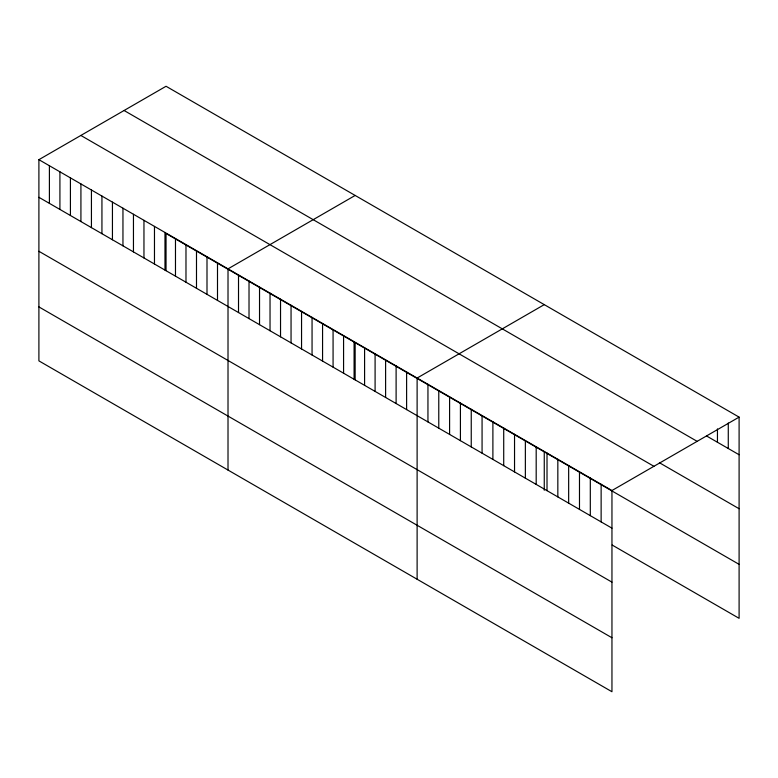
<?xml version="1.0" encoding="UTF-8"?>
<svg xmlns="http://www.w3.org/2000/svg" width="778" height="778" viewBox="0 0 778 778"><rect width="100%" height="100%" fill="white"/><g stroke="black" fill="none" stroke-linecap="round" stroke-linejoin="round"><path stroke-width="1.17" d="M38.9 159.675L611.955 490.529L611.955 691.73L38.9 360.875L38.9 159.675L166.045 86.27L739.1 417.125L739.1 618.325L612.16 545.038M355.147 195.453L228.012 268.857L228.012 470.058M544.26 304.636L417.115 378.04L417.115 579.24M611.955 490.529L739.1 417.125M706.628 436.011L739.1 454.751M124.081 110.495L697.146 441.35M659.394 462.716L739.1 508.734M80.854 135.45L653.919 466.304M739.1 564.351L166.045 233.497L166.045 270.686M38.9 197.301L611.955 528.155M38.9 251.284L611.955 582.139M38.9 306.902L611.955 637.756M728.276 423.008L728.276 448.507M717.452 428.902L717.452 442.254M601.131 484.276L601.131 521.912M590.308 478.023L590.308 515.658M579.484 471.779L579.484 509.405M568.66 465.526L568.66 503.162M557.836 459.283L557.836 496.909M547.012 453.029L547.012 490.665M544.26 451.862L544.26 490.247M536.188 446.776L536.188 484.412M525.364 440.533L525.364 478.159M514.54 434.28L514.54 471.915M503.716 428.026L503.716 465.662M492.892 421.783L492.892 459.419M482.068 415.53L482.068 453.166M471.244 409.286L471.244 446.912M460.42 403.033L460.42 440.669M449.596 396.78L449.596 434.416M438.773 390.537L438.773 428.163M427.949 384.283L427.949 421.919M406.612 371.972L406.612 409.598M396.109 365.903L396.109 403.539M385.606 359.835L385.606 397.47M375.093 353.776L375.093 391.402M364.59 347.708L364.59 385.343M355.147 342.68L355.147 379.859M354.087 341.639L354.087 379.275M343.575 335.581L343.575 373.207M333.072 329.512L333.072 367.138M322.569 323.444L322.569 361.08M312.056 317.375L312.056 355.011M301.553 311.317L301.553 348.943M291.05 305.248L291.05 342.884M280.537 299.18L280.537 336.816M270.034 293.121L270.034 330.747M259.531 287.053L259.531 324.679M249.018 280.984L249.018 318.62M238.515 274.916L238.515 312.552M217.5 262.789L217.5 300.425M206.997 256.721L206.997 294.356M196.494 250.662L196.494 288.288M185.981 244.593L185.981 282.219M175.478 238.525L175.478 276.161M164.975 232.457L164.975 270.092M154.472 226.398L154.472 264.024M143.959 220.33L143.959 257.965M133.456 214.261L133.456 251.897M122.953 208.193L122.953 245.829M112.44 202.134L112.44 239.76M101.937 196.066L101.937 233.701M91.434 189.997L91.434 227.633M80.922 183.939L80.922 221.565M70.419 177.87L70.419 215.506M59.916 171.802L59.916 209.438M49.403 165.733L49.403 203.369"/></g></svg>
